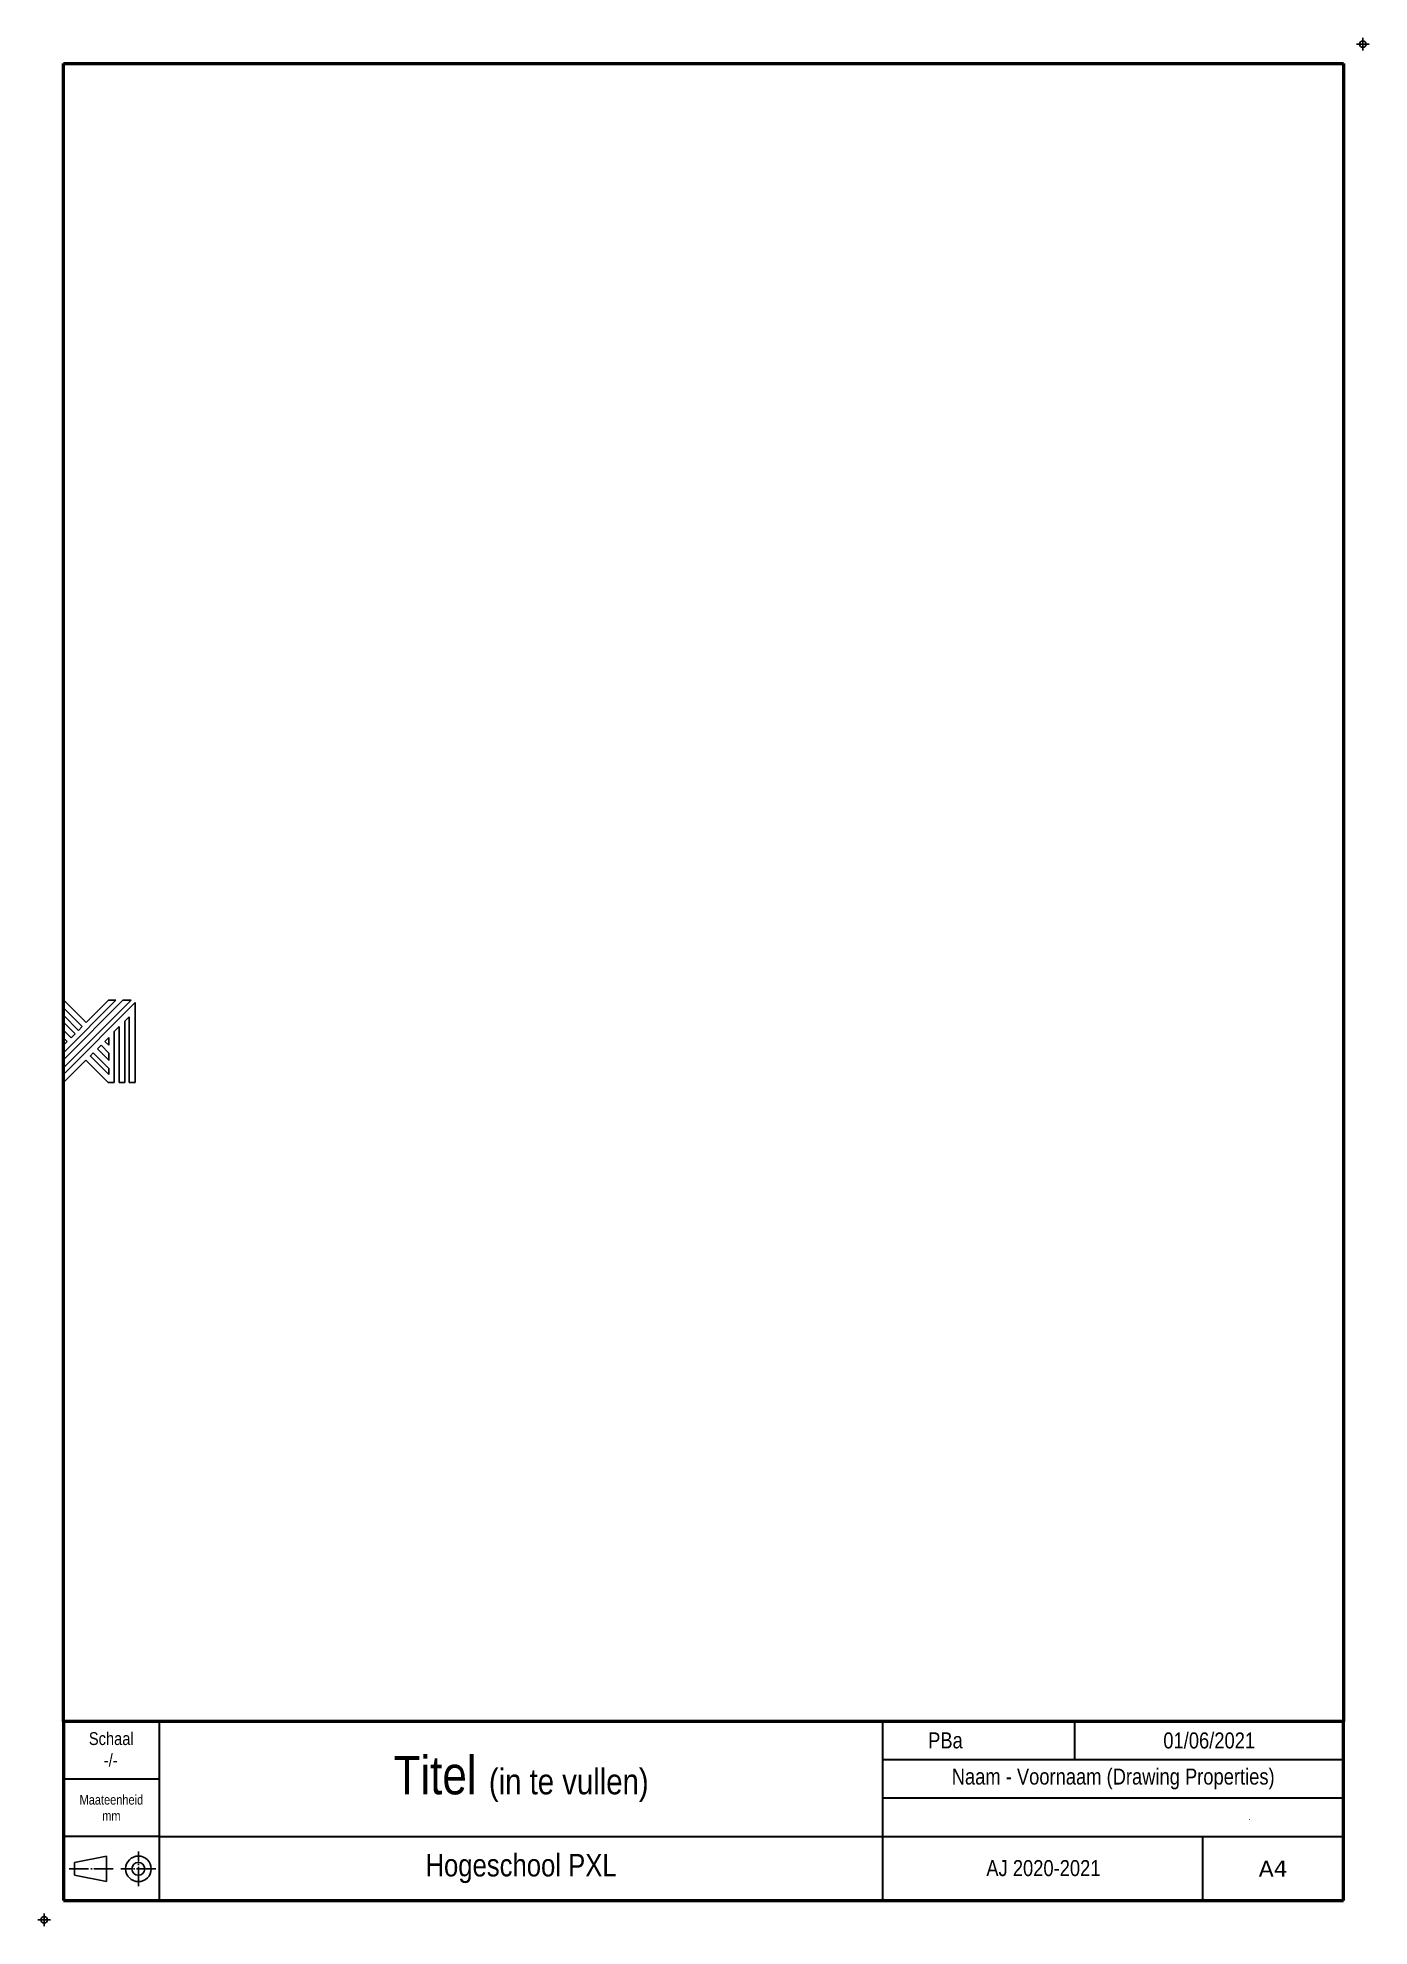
# Paper-space layout 'Portrait A4 (DWGtoPDF)' of a CAD drawing. Header units: millimetres. Extents: x -4 to 204, y -4 to 291.
# The model-space entities are those that its viewports show. They can reach past a viewport. Long polylines and large blocks are cut down to what shows.
import ezdxf

# ---------------------------------------------------------------- set-up
doc = ezdxf.new("R2010")
doc.units = ezdxf.units.MM
doc.header["$LTSCALE"] = 0.5
doc.header["$PDMODE"] = 34
doc.linetypes.add('ACAD_ISO04W100', pattern=[30, 24, -3, 0, -3])
doc.layers.get('0').update_dxf_attribs({"color": 250})
doc.layers.add('00 Niet printen', color=212, linetype='Continuous', plot=False)
doc.layers.add('Uitgeverij', color=7, linetype='Continuous', plot=False)
doc.layers.add('Kader', color=7, linetype='Continuous')
doc.styles.add('A3NCAD Technic', font='technic_.ttf')
doc.styles.get("Standard").update_dxf_attribs({"font": 'verdana.ttf'})
doc.styles.add('Technic', font='technic_.ttf')

# ---------------------------------------------------------------- blocks, each defined once
blk = doc.blocks.new('*U28')
at = {"linetype": 'Continuous', "insert": (-0.18, -0.05), "char_height": 2.5, "width": 49.5442, "attachment_point": 5, "style": 'Technic'}
blk.add_mtext('AJ 2020-2021', dxfattribs=at)
blk = doc.blocks.new('*U23')
at = {"linetype": 'Continuous', "insert": (0, 0), "char_height": 2.5, "attachment_point": 5, "style": 'Technic'}
blk.add_mtext_dynamic_manual_height_columns('01/06/2021', width=4.131, gutter_width=12.5, heights=[0], dxfattribs=at)
blk = doc.blocks.new('*U25')
at = {"insert": (0, 0), "char_height": 3.5, "width": 113, "attachment_point": 5, "style": 'Technic'}
blk.add_mtext('Hogeschool PXL', dxfattribs=at)
blk = doc.blocks.new('*U29')
at = {"lineweight": 30, "insert": (0, 0), "char_height": 2.5, "width": 72, "attachment_point": 5, "style": 'Technic'}
blk.add_mtext('Naam - Voornaam (Drawing Properties)', dxfattribs=at)
blk = doc.blocks.new('*U27')
at = {"linetype": 'Continuous', "insert": (-7.91, 0.01), "char_height": 2.5, "attachment_point": 4, "style": 'Technic'}
blk.add_mtext_dynamic_manual_height_columns('PBa ', width=11.7286, gutter_width=12.5, heights=[0], dxfattribs=at)
blk = doc.blocks.new('*U14')
at = {"color": 7, "linetype": 'Continuous', "insert": (20.28, 0.11), "char_height": 1, "attachment_point": 1, "style": 'Technic'}
blk.add_mtext_dynamic_manual_height_columns('.', width=33.7428, gutter_width=12.5, heights=[0], dxfattribs=at)
blk = doc.blocks.new('*U18')
at = {"layer": 'Kader', "lineweight": -3}
for p, q in [((-6.35, 0.98), (-1.35, 1.98)), ((-6.35, -0.02), (-6.35, 0.98)), ((-1.35, -0.02), (-1.35, 1.98)), ((-6.35, -0.02), (-6.35, -1.02)), ((-6.35, -1.02), (-1.35, -2.02)), ((-1.35, -0.02), (-1.35, -2.02))]:
    blk.add_line(p, q, dxfattribs=at)
at = {"layer": 'Kader', "linetype": 'ACAD_ISO04W100', "lineweight": -3, "ltscale": 0.25}
for p, q in [((3.61, -2.73), (3.61, 2.71)), ((-0.35, -0.02), (-7.39, -0.02)), ((6.33, -0.01), (0.89, -0.01))]:
    blk.add_line(p, q, dxfattribs=at)
at = {"layer": 'Kader', "lineweight": -3}
for radius in [2, 1]:
    blk.add_circle((3.61, -0.02), radius, dxfattribs=at)
blk = doc.blocks.new('*U22')
at = {"linetype": 'Continuous', "insert": (-0.1, -1.7), "char_height": 2, "attachment_point": 5, "style": 'A3NCAD Technic'}
blk.add_mtext_dynamic_manual_height_columns('-/-', width=6.28, gutter_width=12.5, heights=[0], dxfattribs=at)
at = {"layer": 'Kader', "lineweight": 30, "insert": (-0.02, 1.67), "char_height": 2, "width": 15, "attachment_point": 5, "style": 'Technic'}
blk.add_mtext('Schaal', dxfattribs=at)
blk = doc.blocks.new('*U31')
at = {"layer": 'Kader', "linetype": 'Continuous', "insert": (7.5, -4.5), "char_height": 1.5, "width": 15, "attachment_point": 5, "style": 'Technic'}
blk.add_mtext('Maateenheid\\Pmm', dxfattribs=at)

msp = doc.modelspace()

# ---------------------------------------------------------------- linework, layer by layer
at = {"linetype": 'Continuous'}
for p, q in [((-11.09, 111.64), (0.29, 100.26)), ((1.59, 101.56), (-9.56, 112.71)), ((-7.21, 112.71), (2.76, 102.74)), ((3.99, 103.97), (-4.75, 112.71)), ((-4.75, 112.71), (-2.09, 112.71)), ((-2.13, 90.42), (20.16, 112.71)), ((15.14, 112.71), (-2.13, 95.44)), ((17.46, 112.71), (-2.13, 93.12)), ((21.57, 111.92), (-2.13, 88.21)), ((-2.09, 112.71), (5.29, 105.33)), ((5.29, 105.33), (12.66, 112.71)), ((12.66, 112.71), (15.14, 112.71)), ((17.46, 112.71), (20.16, 112.71)), ((18.05, 105.73), (19.55, 107.23)), ((19.55, 107.23), (19.55, 85.47)), ((21.57, 85.47), (21.57, 111.92)), ((-5.6, 103.69), (-4.18, 102.27)), ((-4.18, 102.27), (-4.18, 85.44)), ((0.29, 100.26), (1.59, 101.56)), ((2.76, 102.74), (3.99, 103.97)), ((12.83, 100.37), (11.48, 99.02)), ((12.83, 97.82), (12.83, 100.37)), ((14.54, 102.34), (16.17, 103.97)), ((14.54, 85.47), (14.54, 102.34)), ((16.17, 103.97), (16.17, 85.47)), ((18.05, 85.47), (18.05, 105.73)), ((-2.13, 100.16), (-1.03, 99.06)), ((-2.13, 100.16), (-2.13, 97.9)), ((-1.03, 99.06), (-2.13, 97.9)), ((-2.13, 93.12), (-2.13, 95.44)), ((6.59, 94.22), (7.64, 95.27)), ((12.79, 88.11), (6.63, 94.27)), ((7.64, 95.27), (12.79, 90.12)), ((10.2, 97.81), (9, 96.61)), ((9, 96.61), (12.77, 92.85)), ((12.82, 95.19), (10.2, 97.81)), ((11.48, 99.02), (12.83, 97.82)), ((12.82, 92.9), (12.82, 95.19)), ((-2.27, 85.47), (5.12, 92.86)), ((-2.13, 88.21), (-2.13, 90.42)), ((5.12, 92.86), (12.52, 85.47)), ((12.77, 92.85), (12.82, 92.79)), ((12.79, 90.12), (12.79, 88.11)), ((12.82, 92.9), (12.82, 92.79)), ((-4.18, 85.47), (-2.27, 85.47)), ((13.23, 85.47), (12.52, 85.47)), ((13.23, 85.47), (14.54, 85.47)), ((18.05, 85.47), (16.17, 85.47)), ((21.57, 85.47), (19.55, 85.47))]:
    msp.add_line(p, q, dxfattribs=at)

psp = doc.layouts.new('Portrait A4 (DWGtoPDF)')

# ---------------------------------------------------------------- linework, layer by layer
at = {"lineweight": 50}
for p, q in [((0.5, 27.98), (0.5, 286.98)), ((0.5, 286.98), (200.5, 286.98)), ((200.5, 286.98), (200.5, 27.98)), ((200.5, 27.98), (0.5, 27.98)), ((0.5, 27.98), (0.5, -0.02)), ((200.5, -0.02), (200.5, 27.98)), ((0.5, -0.02), (200.5, -0.02))]:
    psp.add_line(p, q, dxfattribs=at)
at = {"lineweight": 30}
for p, q in [((0.5, 27.98), (0.5, -0.02)), ((15.5, -0.02), (15.5, 27.98)), ((128.5, -0.02), (128.5, 27.98)), ((158.5, 21.98), (158.5, 27.98)), ((200.5, 21.98), (128.5, 21.98)), ((200.5, 15.98), (128.5, 15.98)), ((15.5, 9.98), (200.5, 9.98)), ((178.5, -0.02), (178.5, 9.98))]:
    psp.add_line(p, q, dxfattribs=at)
at = {"linetype": 'Continuous', "lineweight": 30}
for p, q in [((0.5, 18.98), (15.5, 18.98)), ((15.5, 9.98), (0.5, 9.98))]:
    psp.add_line(p, q, dxfattribs=at)
at = {"layer": '00 Niet printen', "linetype": 'Continuous'}
for p in [(203.5, 289.98), (-2.5, -3.02)]:
    psp.add_point(p, dxfattribs=at)

# ---------------------------------------------------------------- block references
at = {"linetype": 'Continuous'}
for name, p in [('*U22', (8, 23.6)), ('*U31', (0.5, 18.98))]:
    psp.add_blockref(name, p, dxfattribs=at)
at = {"layer": 'Kader', "linetype": 'Continuous'}
for name, p in [('*U27', (143.5, 24.98)), ('*U23', (179.5, 24.98)), ('*U29', (164.5, 18.98)), ('*U25', (72, 4.98)), ('*U28', (153.78, 5.09))]:
    psp.add_blockref(name, p, dxfattribs=at)
at = {"layer": 'Kader', "linetype": 'Continuous', "lineweight": -3}
psp.add_blockref('*U18', (8.61, 4.96), dxfattribs=at)
at = {"layer": 'Uitgeverij', "linetype": 'Continuous'}
psp.add_blockref('*U14', (165.37, 13.48), dxfattribs=at)

# ---------------------------------------------------------------- texts
at = {"lineweight": 30, "insert": (189.5, 4.98), "char_height": 2.5, "width": 22, "attachment_point": 5}
psp.add_mtext('{\\fVerdana|b0|i0|c0|p34;A4}', dxfattribs=at)
at = {"layer": 'Kader', "insert": (72, 18.98), "char_height": 6, "width": 113, "attachment_point": 5}
psp.add_mtext('{\\fTechnic|b0|i0|c2|p2;Titel \\H0.66667x;(in te vullen)}', dxfattribs=at)

# ---------------------------------------------------------------- viewports
at = {"layer": '0', "linetype": 'Continuous'}
psp.add_viewport(center=(100.5, 157.48), size=(200, 259), view_center_point=(210, 148.5), view_height=549.801, dxfattribs=at)

doc.saveas('drawing.dxf')
